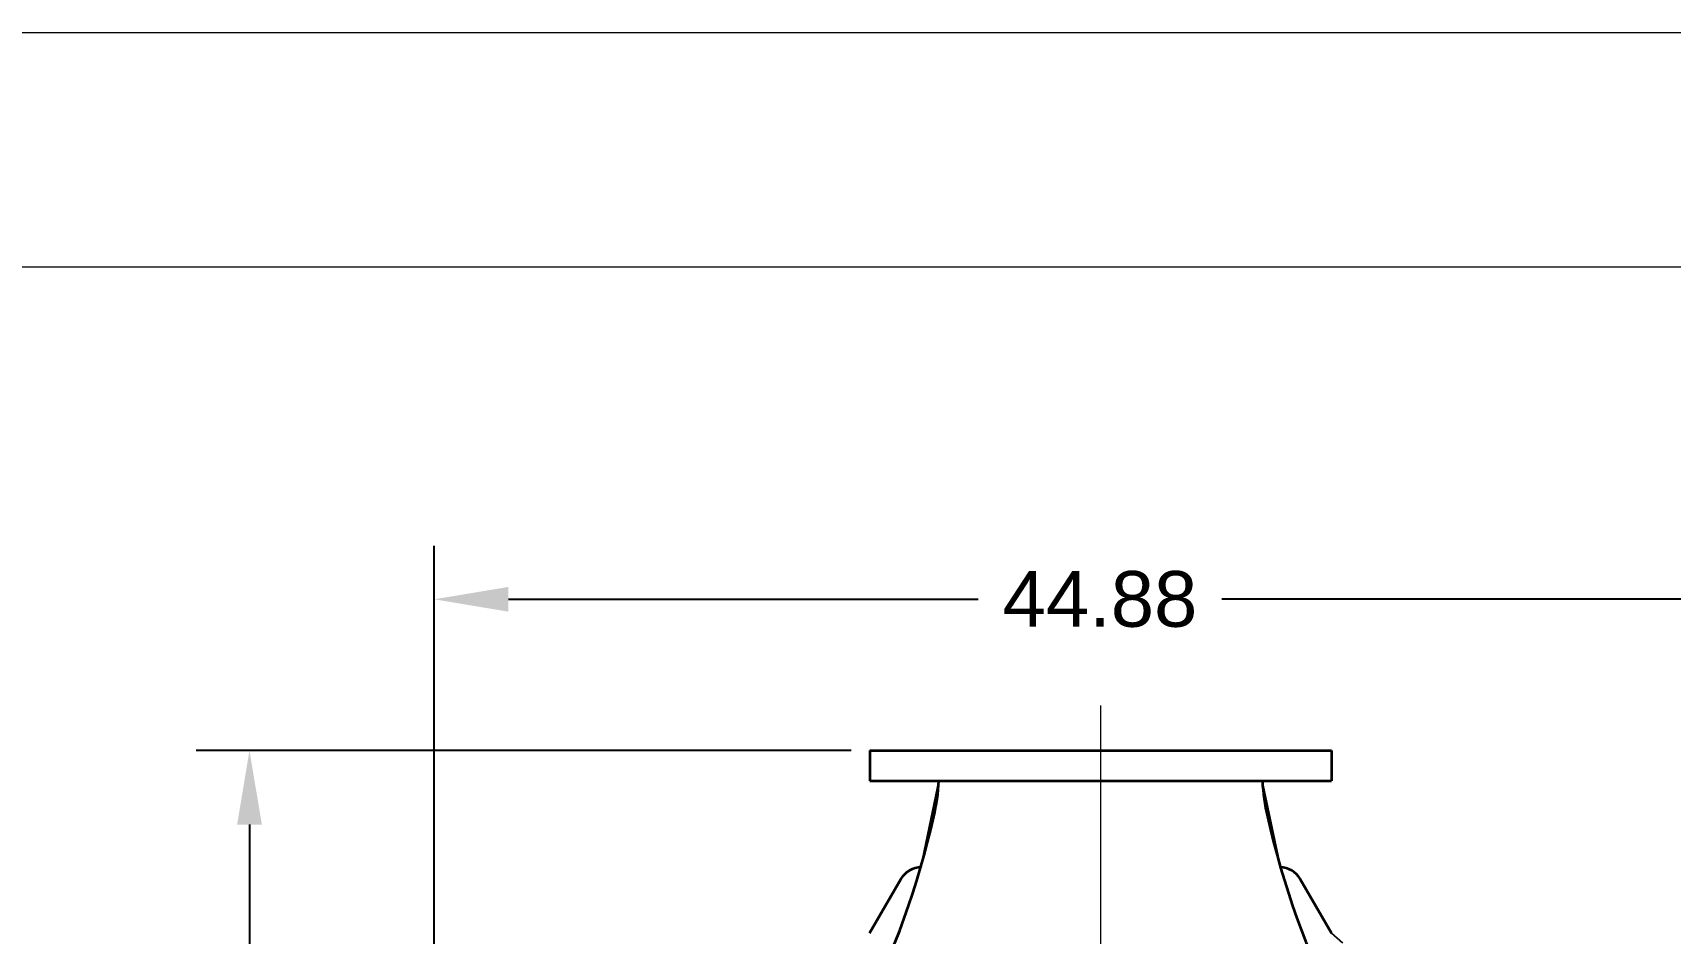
# Model space of a CAD drawing. Header units: inches. Extents: x -403 to 7, y 1 to 290.
# Drawn here: x -199.4 to -144.2, y 259.4 to 289.7 of the extents above; entities that cross this region are included whole.
import ezdxf
from ezdxf.enums import TextEntityAlignment as Align

# ---------------------------------------------------------------- set-up
doc = ezdxf.new("R2010")
doc.units = ezdxf.units.IN
doc.header["$MEASUREMENT"] = 0
doc.linetypes.add('点画线', pattern=[16, 10, -2, 2, -2])
doc.layers.add('Title Block', color=7, linetype='Continuous')
doc.layers.add('中心线层', color=1, linetype='点画线', lineweight=18)
doc.layers.add('粗实线层', color=7, linetype='Continuous', lineweight=35)
doc.styles.add('ACANSTS', font='romans.shx', dxfattribs={"height": 1})
doc.styles.add('Roman', font='romans')
doc.styles.get("Standard").update_dxf_attribs({"font": 'arial.ttf'})
doc.dimstyles.new('STANDARD 2 PLCS', dxfattribs={"dimtxt": 0.125, "dimasz": 0.18, "dimexe": 0.18, "dimexo": 0.0625, "dimgap": 0.09, "dimtad": 0, "dimtih": 1, "dimtoh": 1, "dimzin": 4, "dimdsep": 46, "dimtxsty": 'Standard', "dimcen": 0.09, "dimaunit": 1, "dimadec": 0, "dimazin": 1, "dimtfac": 1, "dimtofl": 0, "dimtmove": 1, "dimatfit": 3, "dimfxl": 1, "dimtolj": 1, "dimtzin": 4, "dimarcsym": 0})

# ---------------------------------------------------------------- blocks, each defined once
blk = doc.blocks.new('*D165')
at = {"color": 0, "lineweight": -2, "transparency": 16777216}
for p, q in [((-171.807, 265.589), (-193.865, 265.589)), ((-192.065, 263.089), (-192.065, 252.356)), ((-192.065, 241.711), (-192.065, 248.64)), ((-189.755, 239.211), (-193.865, 239.211))]:
    blk.add_line(p, q, dxfattribs=at)
at = {"color": 0, "transparency": 16777216}
for points in [[(-192.481, 263.089), (-191.648, 263.089), (-192.065, 265.589)], [(-192.481, 241.711), (-191.648, 241.711), (-192.065, 239.211)]]:
    blk.add_solid(points, dxfattribs=at)
at = {"layer": 'Defpoints', "color": 0, "transparency": 16777216}
for p in [(-192.065, 265.589), (-171.182, 265.589), (-189.13, 239.211)]:
    blk.add_point(p, dxfattribs=at)
at = {"color": 0, "transparency": 16777216, "insert": (-192.065, 250.498), "char_height": 1.875, "attachment_point": 5}
blk.add_mtext('\\A1;26.38', dxfattribs=at)
blk = doc.blocks.new('*D166')
at = {"color": 0, "lineweight": -2, "transparency": 16777216}
for p, q in [((-185.847, 245.891), (-185.847, 272.473)), ((-140.965, 245.877), (-140.965, 272.473)), ((-183.347, 270.673), (-167.53, 270.673)), ((-143.465, 270.673), (-159.324, 270.673))]:
    blk.add_line(p, q, dxfattribs=at)
at = {"color": 0, "transparency": 16777216}
for points in [[(-183.347, 271.089), (-183.347, 270.256), (-185.847, 270.673)], [(-143.465, 271.089), (-143.465, 270.256), (-140.965, 270.673)]]:
    blk.add_solid(points, dxfattribs=at)
at = {"layer": 'Defpoints', "color": 0, "transparency": 16777216}
for p in [(-140.965, 270.673), (-185.847, 245.266), (-140.965, 245.252)]:
    blk.add_point(p, dxfattribs=at)
at = {"color": 0, "transparency": 16777216, "insert": (-163.427, 270.673), "char_height": 1.875, "attachment_point": 5}
blk.add_mtext('\\A1;44.88', dxfattribs=at)
blk = doc.blocks.new('LONE STAR BLOWER TITLE BLOCK (SIZE A)')
at = {"layer": 'Title Block', "lineweight": 15}
for p, q in [((23.625, 18), (0, 18)), ((23.125, 17.5), (0.5, 17.5)), ((23.125, 17.5), (0.5, 17.5))]:
    blk.add_line(p, q, dxfattribs=at)
at = {"layer": 'Title Block', "lineweight": 15, "style": 'ACANSTS'}
for tag, p, height in [('DRAWN_BY', (14.3692, 2.2855), 0.135), ('DRAWN_DATE', (15.5145, 2.2938), 0.135), ('DRAWING_SUBTITLE', (17.5134, 1.9768), 0.2025), ('CHECKED_BY', (14.3914, 1.9397), 0.135), ('CHECK_DATE', (15.4958, 1.9404), 0.135), ('DRAWING_SUBTITLE', (17.5109, 1.5494), 0.2025), ('ENGINEER', (14.3854, 1.6081), 0.135), ('ENG_DATE', (15.4868, 1.6029), 0.135), ('MANUFACTURING', (14.3811, 1.2706), 0.135), ('MFG_DATE', (15.4879, 1.2695), 0.135), ('CONTROL', (14.3811, 0.9331), 0.135), ('CONTROL_DATE', (15.4879, 0.932), 0.135), ('CAGE_CODE', (17.7275, 0.9163), 0.135), ('MODEL_FILE_NAME', (8.2952, 0.6111), 0.135), ('APPROVED_BY', (14.3698, 0.5685), 0.135), ('APPROVAL_DATE', (15.4796, 0.5615), 0.135)]:
    blk.add_attdef(tag, p, '', height=height, dxfattribs=at)
at = {"layer": 'Title Block', "lineweight": 15, "style": 'Roman', "flags": 8}
for tag, height, p in [('DWG_NUMBER', 0.2812, (18.9096, 1.1474)), ('SCALE', 0.135, (17.9035, 0.7041)), ('SHEETNUMBER', 0.135, (21.2556, 0.7041)), ('TOTA_SHEETS', 0.135, (21.8939, 0.7016))]:
    blk.add_attdef(tag, text='', height=height, dxfattribs=at).set_placement(p, align=Align.TOP_LEFT)
at = {"layer": 'Title Block', "lineweight": 15, "style": 'ACANSTS'}
blk.add_attdef('REVISION', text='', height=0.135, dxfattribs=at).set_placement((22.8495, 0.8933), align=Align.CENTER)

msp = doc.modelspace()

# ---------------------------------------------------------------- linework, layer by layer
for p, q in [((-155.631, 265.589), (-171.182, 265.589)), ((-171.182, 265.589), (-171.182, 265.589)), ((-171.182, 265.589), (-171.182, 264.565)), ((-155.631, 264.565), (-155.631, 265.589)), ((-155.631, 265.589), (-155.631, 265.589)), ((-171.182, 264.565), (-171.182, 264.565)), ((-171.182, 264.565), (-168.852, 264.565)), ((-168.852, 264.565), (-169.462, 261.652)), ((-168.852, 264.565), (-169.022, 263.362)), ((-168.896, 264.081), (-168.891, 264.121)), ((-168.891, 264.121), (-168.887, 264.161)), ((-168.887, 264.161), (-168.882, 264.202)), ((-168.882, 264.202), (-168.878, 264.242)), ((-168.878, 264.242), (-168.874, 264.282)), ((-168.874, 264.282), (-168.87, 264.323)), ((-168.87, 264.323), (-168.867, 264.363)), ((-168.867, 264.363), (-168.863, 264.403)), ((-168.863, 264.403), (-168.86, 264.444)), ((-168.86, 264.444), (-168.857, 264.484)), ((-168.857, 264.484), (-168.854, 264.525)), ((-168.854, 264.525), (-168.852, 264.565)), ((-157.351, 261.652), (-157.961, 264.565)), ((-157.961, 264.565), (-157.958, 264.525)), ((-157.791, 263.362), (-157.961, 264.565)), ((-157.961, 264.565), (-155.631, 264.565)), ((-157.958, 264.525), (-157.955, 264.484)), ((-157.955, 264.484), (-157.953, 264.444)), ((-157.953, 264.444), (-157.949, 264.403)), ((-157.949, 264.403), (-157.946, 264.363)), ((-157.946, 264.363), (-157.943, 264.323)), ((-157.943, 264.323), (-157.939, 264.282)), ((-157.939, 264.282), (-157.935, 264.242)), ((-157.935, 264.242), (-157.93, 264.202)), ((-157.93, 264.202), (-157.926, 264.161)), ((-157.926, 264.161), (-157.921, 264.121)), ((-157.921, 264.121), (-157.916, 264.081)), ((-155.631, 264.565), (-155.631, 264.565)), ((-168.988, 263.52), (-168.98, 263.56)), ((-168.98, 263.56), (-168.972, 263.6)), ((-168.972, 263.6), (-168.965, 263.64)), ((-168.965, 263.64), (-168.957, 263.68)), ((-168.957, 263.68), (-168.95, 263.72)), ((-168.95, 263.72), (-168.943, 263.76)), ((-168.943, 263.76), (-168.937, 263.8)), ((-168.937, 263.8), (-168.93, 263.84)), ((-168.93, 263.84), (-168.924, 263.88)), ((-168.924, 263.88), (-168.918, 263.92)), ((-168.918, 263.92), (-168.912, 263.96)), ((-168.912, 263.96), (-168.907, 264)), ((-168.907, 264), (-168.901, 264.04)), ((-168.901, 264.04), (-168.896, 264.081)), ((-157.916, 264.081), (-157.911, 264.04)), ((-157.911, 264.04), (-157.906, 264)), ((-157.906, 264), (-157.9, 263.96)), ((-157.9, 263.96), (-157.895, 263.92)), ((-157.895, 263.92), (-157.889, 263.88)), ((-157.889, 263.88), (-157.882, 263.84)), ((-157.882, 263.84), (-157.876, 263.8)), ((-157.876, 263.8), (-157.869, 263.76)), ((-157.869, 263.76), (-157.863, 263.72)), ((-157.863, 263.72), (-157.855, 263.68)), ((-157.855, 263.68), (-157.848, 263.64)), ((-157.848, 263.64), (-157.841, 263.6)), ((-157.841, 263.6), (-157.833, 263.56)), ((-157.833, 263.56), (-157.825, 263.52)), ((-169.022, 263.362), (-169.462, 261.652)), ((-169.115, 262.96), (-169.101, 263.018)), ((-169.101, 263.018), (-169.088, 263.075)), ((-169.088, 263.075), (-169.074, 263.132)), ((-169.074, 263.132), (-169.061, 263.189)), ((-169.061, 263.189), (-169.048, 263.247)), ((-169.048, 263.247), (-169.035, 263.304)), ((-169.035, 263.304), (-169.022, 263.362)), ((-169.022, 263.362), (-169.013, 263.401)), ((-169.013, 263.401), (-169.004, 263.441)), ((-169.004, 263.441), (-168.996, 263.481)), ((-168.996, 263.481), (-168.988, 263.52)), ((-157.825, 263.52), (-157.817, 263.481)), ((-157.817, 263.481), (-157.808, 263.441)), ((-157.808, 263.441), (-157.8, 263.401)), ((-157.8, 263.401), (-157.791, 263.362)), ((-157.351, 261.652), (-157.791, 263.362)), ((-157.791, 263.362), (-157.778, 263.304)), ((-157.778, 263.304), (-157.765, 263.247)), ((-157.765, 263.247), (-157.752, 263.189)), ((-157.752, 263.189), (-157.738, 263.132)), ((-157.738, 263.132), (-157.725, 263.075)), ((-157.725, 263.075), (-157.711, 263.018)), ((-157.711, 263.018), (-157.698, 262.96)), ((-169.244, 262.446), (-169.229, 262.503)), ((-169.229, 262.503), (-169.214, 262.56)), ((-169.214, 262.56), (-169.2, 262.617)), ((-169.2, 262.617), (-169.185, 262.675)), ((-169.185, 262.675), (-169.171, 262.732)), ((-169.171, 262.732), (-169.157, 262.789)), ((-169.157, 262.789), (-169.143, 262.846)), ((-169.143, 262.846), (-169.129, 262.903)), ((-169.129, 262.903), (-169.115, 262.96)), ((-157.698, 262.96), (-157.684, 262.903)), ((-157.684, 262.903), (-157.67, 262.846)), ((-157.67, 262.846), (-157.656, 262.789)), ((-157.656, 262.789), (-157.642, 262.732)), ((-157.642, 262.732), (-157.627, 262.675)), ((-157.627, 262.675), (-157.613, 262.617)), ((-157.613, 262.617), (-157.598, 262.56)), ((-157.598, 262.56), (-157.584, 262.503)), ((-157.584, 262.503), (-157.569, 262.446)), ((-169.397, 261.878), (-169.382, 261.935)), ((-169.382, 261.935), (-169.366, 261.992)), ((-169.366, 261.992), (-169.35, 262.048)), ((-169.35, 262.048), (-169.335, 262.105)), ((-169.335, 262.105), (-169.319, 262.162)), ((-169.319, 262.162), (-169.304, 262.219)), ((-169.304, 262.219), (-169.289, 262.276)), ((-169.289, 262.276), (-169.274, 262.333)), ((-169.274, 262.333), (-169.259, 262.389)), ((-169.259, 262.389), (-169.244, 262.446)), ((-157.569, 262.446), (-157.554, 262.389)), ((-157.554, 262.389), (-157.539, 262.333)), ((-157.539, 262.333), (-157.524, 262.276)), ((-157.524, 262.276), (-157.509, 262.219)), ((-157.509, 262.219), (-157.494, 262.162)), ((-157.494, 262.162), (-157.478, 262.105)), ((-157.478, 262.105), (-157.463, 262.048)), ((-157.463, 262.048), (-157.447, 261.992)), ((-157.447, 261.992), (-157.431, 261.935)), ((-157.431, 261.935), (-157.415, 261.878)), ((-170.069, 261.348), (-170.086, 261.326)), ((-170.053, 261.369), (-170.069, 261.348)), ((-170.035, 261.389), (-170.053, 261.369)), ((-170.017, 261.409), (-170.035, 261.389)), ((-169.998, 261.428), (-170.017, 261.409)), ((-169.978, 261.447), (-169.998, 261.428)), ((-169.958, 261.465), (-169.978, 261.447)), ((-169.937, 261.482), (-169.958, 261.465)), ((-169.915, 261.498), (-169.937, 261.482)), ((-169.893, 261.514), (-169.915, 261.498)), ((-169.871, 261.529), (-169.893, 261.514)), ((-169.848, 261.543), (-169.871, 261.529)), ((-169.824, 261.556), (-169.848, 261.543)), ((-169.8, 261.569), (-169.824, 261.556)), ((-169.776, 261.58), (-169.8, 261.569)), ((-169.751, 261.591), (-169.776, 261.58)), ((-169.726, 261.601), (-169.751, 261.591)), ((-169.701, 261.61), (-169.726, 261.601)), ((-169.675, 261.619), (-169.701, 261.61)), ((-169.649, 261.626), (-169.675, 261.619)), ((-169.623, 261.632), (-169.649, 261.626)), ((-169.596, 261.638), (-169.623, 261.632)), ((-169.57, 261.642), (-169.596, 261.638)), ((-169.543, 261.646), (-169.57, 261.642)), ((-169.516, 261.649), (-169.543, 261.646)), ((-169.489, 261.651), (-169.516, 261.649)), ((-169.462, 261.652), (-169.489, 261.651)), ((-169.462, 261.652), (-169.446, 261.708)), ((-169.446, 261.708), (-169.43, 261.765)), ((-169.43, 261.765), (-169.413, 261.822)), ((-169.413, 261.822), (-169.397, 261.878)), ((-157.415, 261.878), (-157.399, 261.822)), ((-157.399, 261.822), (-157.383, 261.765)), ((-157.383, 261.765), (-157.367, 261.708)), ((-157.367, 261.708), (-157.351, 261.652)), ((-157.324, 261.651), (-157.351, 261.652)), ((-157.297, 261.649), (-157.324, 261.651)), ((-157.27, 261.646), (-157.297, 261.649)), ((-157.243, 261.642), (-157.27, 261.646)), ((-157.216, 261.638), (-157.243, 261.642)), ((-157.19, 261.632), (-157.216, 261.638)), ((-157.164, 261.626), (-157.19, 261.632)), ((-157.138, 261.619), (-157.164, 261.626)), ((-157.112, 261.61), (-157.138, 261.619)), ((-157.087, 261.601), (-157.112, 261.61)), ((-157.062, 261.591), (-157.087, 261.601)), ((-157.037, 261.58), (-157.062, 261.591)), ((-157.012, 261.569), (-157.037, 261.58)), ((-156.988, 261.556), (-157.012, 261.569)), ((-156.965, 261.543), (-156.988, 261.556)), ((-156.942, 261.529), (-156.965, 261.543)), ((-156.919, 261.514), (-156.942, 261.529)), ((-156.897, 261.498), (-156.919, 261.514)), ((-156.876, 261.482), (-156.897, 261.498)), ((-156.855, 261.465), (-156.876, 261.482)), ((-156.835, 261.447), (-156.855, 261.465)), ((-156.815, 261.428), (-156.835, 261.447)), ((-156.796, 261.409), (-156.815, 261.428)), ((-156.778, 261.389), (-156.796, 261.409)), ((-156.76, 261.369), (-156.778, 261.389)), ((-156.743, 261.348), (-156.76, 261.369)), ((-156.727, 261.326), (-156.743, 261.348)), ((-170.13, 261.258), (-171.184, 259.433)), ((-170.116, 261.281), (-170.13, 261.258)), ((-170.13, 261.258), (-170.13, 261.258)), ((-170.101, 261.304), (-170.116, 261.281)), ((-170.086, 261.326), (-170.101, 261.304)), ((-156.712, 261.304), (-156.727, 261.326)), ((-156.697, 261.281), (-156.712, 261.304)), ((-156.683, 261.258), (-156.697, 261.281)), ((-155.629, 259.433), (-156.683, 261.258)), ((-156.683, 261.258), (-156.683, 261.258)), ((-155.246, 259.098), (-155.629, 259.433))]:
    msp.add_line(p, q)
at = {"layer": '中心线层'}
msp.add_line((-163.406, 267.097), (-163.406, 213.269), dxfattribs=at)
at = {"layer": '粗实线层'}
for p, q in [((-171.182, 265.589), (-171.182, 264.565)), ((-171.182, 265.589), (-155.631, 265.589)), ((-155.631, 265.589), (-155.631, 264.565)), ((-171.182, 264.565), (-155.631, 264.565)), ((-170.13, 261.258), (-171.184, 259.433)), ((-155.629, 259.433), (-156.683, 261.258))]:
    msp.add_line(p, q, dxfattribs=at)
for centre, radius, start, end in [((-176.28, 264.998), 7.441, 347.2926, 356.6634), ((-150.532, 264.998), 7.441, 183.3366, 192.7074), ((-197.404, 269.762), 29.094, 319.2479, 347.2926), ((-129.409, 269.762), 29.094, 192.7074, 220.7521), ((-169.448, 260.865), 0.787, 90, 150), ((-157.365, 260.865), 0.787, 30, 90)]:
    msp.add_arc(centre, radius, start, end, dxfattribs=at)

# ---------------------------------------------------------------- block references
at = {"xscale": 15.78485726365457, "yscale": 15.78485726365457, "zscale": 15.78485726365457}
msp.add_blockref('LONE STAR BLOWER TITLE BLOCK (SIZE A)', (-403.038, 5.616), dxfattribs=at)

# ---------------------------------------------------------------- dimensions: what is measured, and where the dimension line sits
dim = msp.add_linear_dim(base=(-140.965, 270.673), p1=(-185.847, 245.266), p2=(-140.965, 245.252), dimstyle='STANDARD 2 PLCS', override={"dimscale": 10, "dimtxt": 0.1875, "dimasz": 0.25})
dim.commit()
dim.dimension.update_dxf_attribs({"geometry": '*D166', "text_midpoint": (-163.427, 270.673), "dimtype": 160})
dim = msp.add_linear_dim(base=(-192.065, 265.589), p1=(-189.13, 239.211), p2=(-171.182, 265.589), angle=90, dimstyle='STANDARD 2 PLCS', override={"dimscale": 10, "dimtxt": 0.1875, "dimasz": 0.25})
dim.commit()
dim.dimension.update_dxf_attribs({"geometry": '*D165', "text_midpoint": (-192.065, 250.498), "dimtype": 160})

doc.saveas('drawing.dxf')
